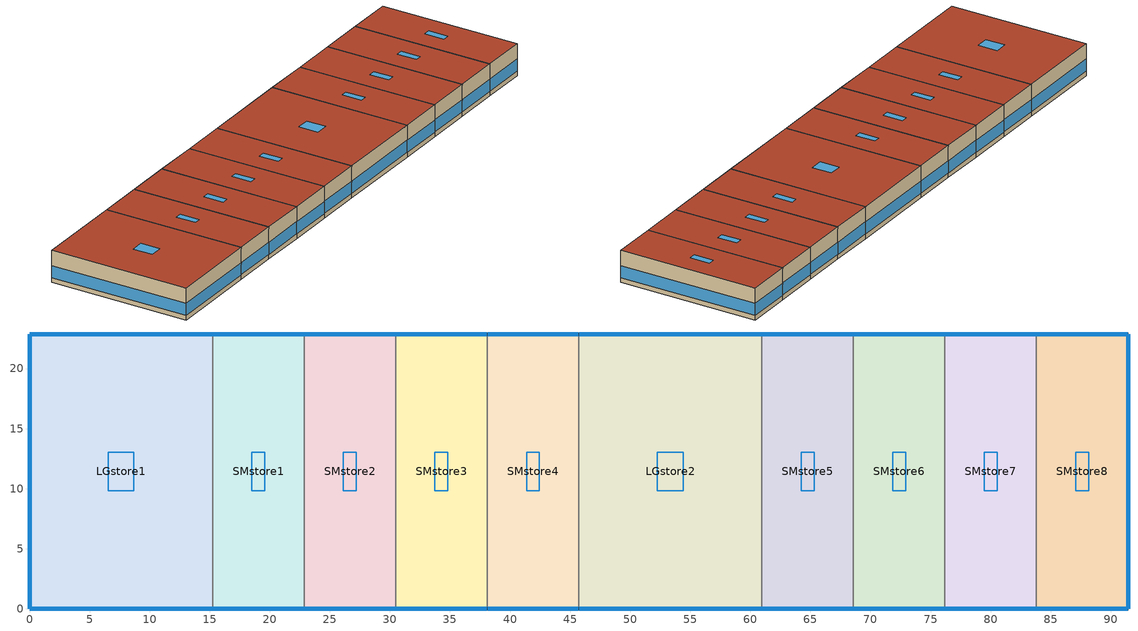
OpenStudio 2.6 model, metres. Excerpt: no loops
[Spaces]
SMstore2
 floor ground: 30.48,22.86 30.48,0 22.86,0 22.86,22.86 z0
 wall outside: 22.86,0 30.48,0 / 30.48,22.86 22.86,22.86 z0:5.18
 wall to SMstore3: 30.48,0 30.48,22.86 z0:5.18
 wall to SMstore1: 22.86,22.86 22.86,0 z0:5.18
 window: 22.89,0 30.45,0 / 30.45,22.86 22.89,22.86 z0.76:2.71
 roof outside: 30.48,0 30.48,22.86 22.86,22.86 22.86,0 z5.18
 skylight: 27.21,9.81 27.21,13.05 26.13,13.05 26.13,9.81 z5.18
SMstore7
 floor ground: 83.82,22.86 83.82,0 76.2,0 76.2,22.86 z0
 wall outside: 76.2,0 83.82,0 / 83.82,22.86 76.2,22.86 z0:5.18
 wall to SMstore6: 76.2,22.86 76.2,0 z0:5.18
 wall to SMstore8: 83.82,0 83.82,22.86 z0:5.18
 window: 76.23,0 83.79,0 / 83.79,22.86 76.23,22.86 z0.76:2.71
 roof outside: 83.82,0 83.82,22.86 76.2,22.86 76.2,0 z5.18
 skylight: 80.55,9.81 80.55,13.05 79.47,13.05 79.47,9.81 z5.18
SMstore3
 floor ground: 38.1,22.86 38.1,0 30.48,0 30.48,22.86 z0
 wall outside: 30.48,0 38.1,0 / 38.1,22.86 30.48,22.86 z0:5.18
 wall to SMstore4: 38.1,0 38.1,22.86 z0:5.18
 window: 30.51,0 38.07,0 / 38.07,22.86 30.51,22.86 z0.76:2.71
 roof outside: 38.1,0 38.1,22.86 30.48,22.86 30.48,0 z5.18
 skylight: 34.83,9.81 34.83,13.05 33.75,13.05 33.75,9.81 z5.18
SMstore1
 floor ground: 22.86,22.86 22.86,0 15.24,0 15.24,22.86 z0
 wall outside: 15.24,0 22.86,0 / 22.86,22.86 15.24,22.86 z0:5.18
 wall to LGstore1: 15.24,22.86 15.24,0 z0:5.18
 window: 15.27,0 22.83,0 / 22.83,22.86 15.27,22.86 z0.76:2.71
 roof outside: 22.86,0 22.86,22.86 15.24,22.86 15.24,0 z5.18
 skylight: 19.59,9.81 19.59,13.05 18.51,13.05 18.51,9.81 z5.18
LGstore2
 floor ground: 60.96,22.86 60.96,0 45.72,0 45.72,22.86 z0
 wall outside: 45.72,0 60.96,0 / 60.96,22.86 45.72,22.86 z0:5.18
 wall to SMstore5: 60.96,0 60.96,22.86 z0:5.18
 wall to SMstore4: 45.72,22.86 45.72,0 z0:5.18
 window: 45.75,0 60.93,0 / 60.93,22.86 45.75,22.86 z0.76:2.7
 roof outside: 60.96,0 60.96,22.86 45.72,22.86 45.72,0 z5.18
 skylight: 54.42,9.81 54.42,13.05 52.26,13.05 52.26,9.81 z5.18
SMstore8
 floor ground: 91.44,22.86 91.44,0 83.82,0 83.82,22.86 z0
 wall outside: 83.82,0 91.44,0 91.44,22.86 83.82,22.86 z0:5.18
 window: 83.85,0 91.41,0 / 91.41,22.86 83.85,22.86 z0.76:2.71; 91.44,0.03 91.44,22.83 z0.76:2.7
 roof outside: 91.44,0 91.44,22.86 83.82,22.86 83.82,0 z5.18
 skylight: 88.17,9.81 88.17,13.05 87.09,13.05 87.09,9.81 z5.18
SMstore5
 floor ground: 68.58,22.86 68.58,0 60.96,0 60.96,22.86 z0
 wall outside: 60.96,0 68.58,0 / 68.58,22.86 60.96,22.86 z0:5.18
 wall to SMstore6: 68.58,0 68.58,22.86 z0:5.18
 window: 60.99,0 68.55,0 / 68.55,22.86 60.99,22.86 z0.76:2.71
 roof outside: 68.58,0 68.58,22.86 60.96,22.86 60.96,0 z5.18
 skylight: 65.31,9.81 65.31,13.05 64.23,13.05 64.23,9.81 z5.18
SMstore4
 floor ground: 45.72,22.86 45.72,0 38.1,0 38.1,22.86 z0
 wall outside: 38.1,0 45.72,0 / 45.72,22.86 38.1,22.86 z0:5.18
 window: 38.13,0 45.69,0 / 45.69,22.86 38.13,22.86 z0.76:2.71
 roof outside: 45.72,0 45.72,22.86 38.1,22.86 38.1,0 z5.18
 skylight: 42.45,9.81 42.45,13.05 41.37,13.05 41.37,9.81 z5.18
SMstore6
 floor ground: 76.2,22.86 76.2,0 68.58,0 68.58,22.86 z0
 wall outside: 68.58,0 76.2,0 / 76.2,22.86 68.58,22.86 z0:5.18
 window: 68.61,0 76.17,0 / 76.17,22.86 68.61,22.86 z0.76:2.71
 roof outside: 76.2,0 76.2,22.86 68.58,22.86 68.58,0 z5.18
 skylight: 72.93,9.81 72.93,13.05 71.85,13.05 71.85,9.81 z5.18
LGstore1
 floor ground: 15.24,22.86 15.24,0 0,0 0,22.86 z0
 wall outside: 15.24,22.86 0,22.86 0,0 15.24,0 z0:5.18
 window: 0.03,0 15.21,0 / 0,22.83 0,0.03 / 15.21,22.86 0.03,22.86 z0.76:2.7
 roof outside: 15.24,0 15.24,22.86 0,22.86 0,0 z5.18
 skylight: 8.7,9.81 8.7,13.05 6.54,13.05 6.54,9.81 z5.18
[Schedule:Day]
Clothing Schedule Summer Clothes: 24, 0, 0.5
NECB-C-Electric-Equipment Default|Wkdy Day; NECB-C-Electric-Equipment Sat Day: 8, 0, 0.05, 9, 0, 0.5, 19, 0, 0.9, 20, 0, 0.6, 21, 0, 0.5, 24, 0, 0.05
NECB-C-Electric-Equipment Sun|Hol Day: 8, 0, 0.05, 9, 0, 0.5, 19, 0, 0.9, 24, 0, 0.05
NECB-C-Service Water Heating Default|Wkdy Day: 8, 0, 0.05, 9, 0, 0.1, 10, 0, 0.2, 11, 0, 0.3, 12, 0, 0.4, 16, 0, 0.8, 17, 0, 0.6, 18, 0, 0.4, 19, 0, 0.3, 21, 0, 0.2, 24, 0, 0.05
NECB-C-Service Water Heating Sat Day: 8, 0, 0.05, 9, 0, 0.1, 10, 0, 0.2, 11, 0, 0.3, 12, 0, 0.5, 16, 0, 0.9, 17, 0, 0.7, 18, 0, 0.5, 19, 0, 0.3, 21, 0, 0.2, 24, 0, 0.05
NECB-C-Service Water Heating Sun|Hol Day: 8, 0, 0.05, 9, 0, 0.1, 10, 0, 0.2, 11, 0, 0.3, 12, 0, 0.5, 17, 0, 0.9, 18, 0, 0.5, 19, 0, 0.3, 24, 0, 0.05
Sys_3_PSZ ALL_ST=Sales area_FL=Building Story 1_SCH=C Occ Sch Monday; Sys_3_PSZ ALL_ST=Sales area_FL=Building Story 1_SCH=C Occ Sch Tuesday; Sys_3_PSZ ALL_ST=Sales area_FL=Building Story 1_SCH=C Occ Sch Wednesday; Sys_3_PSZ ALL_ST=Sales area_FL=Building Story 1_SCH=C Occ Sch Thursday; Sys_3_PSZ ALL_ST=Sales area_FL=Building Story 1_SCH=C Occ Sch Friday; Sys_3_PSZ ALL_ST=Sales area_FL=Building Story 1_SCH=C Occ Sch Saturday; Sys_3_PSZ ALL_ST=Sales area_FL=Building Story 1_SCH=C 1 Occ Sch Monday; Sys_3_PSZ ALL_ST=Sales area_FL=Building Story 1_SCH=C 1 Occ Sch Tuesday; Sys_3_PSZ ALL_ST=Sales area_FL=Building Story 1_SCH=C 1 Occ Sch Wednesday; Sys_3_PSZ ALL_ST=Sales area_FL=Building Story 1_SCH=C 1 Occ Sch Thursday; Sys_3_PSZ ALL_ST=Sales area_FL=Building Story 1_SCH=C 1 Occ Sch Friday; Sys_3_PSZ ALL_ST=Sales area_FL=Building Story 1_SCH=C 1 Occ Sch Saturday; Sys_3_PSZ ALL_ST=Sales area_FL=Building Story 1_SCH=C 2 Occ Sch Monday; Sys_3_PSZ ALL_ST=Sales area_FL=Building Story 1_SCH=C 2 Occ Sch Tuesday; Sys_3_PSZ ALL_ST=Sales area_FL=Building Story 1_SCH=C 2 Occ Sch Wednesday; Sys_3_PSZ ALL_ST=Sales area_FL=Building Story 1_SCH=C 2 Occ Sch Thursday; Sys_3_PSZ ALL_ST=Sales area_FL=Building Story 1_SCH=C 2 Occ Sch Friday; Sys_3_PSZ ALL_ST=Sales area_FL=Building Story 1_SCH=C 2 Occ Sch Saturday: 9, 0, 0, 21, 0, 1, 24, 0, 0
Sys_3_PSZ ALL_ST=Sales area_FL=Building Story 1_SCH=C Occ Sch Sunday; Sys_3_PSZ ALL_ST=Sales area_FL=Building Story 1_SCH=C 1 Occ Sch Sunday; Sys_3_PSZ ALL_ST=Sales area_FL=Building Story 1_SCH=C 2 Occ Sch Sunday: 9, 0, 0, 19, 0, 1, 24, 0, 0
